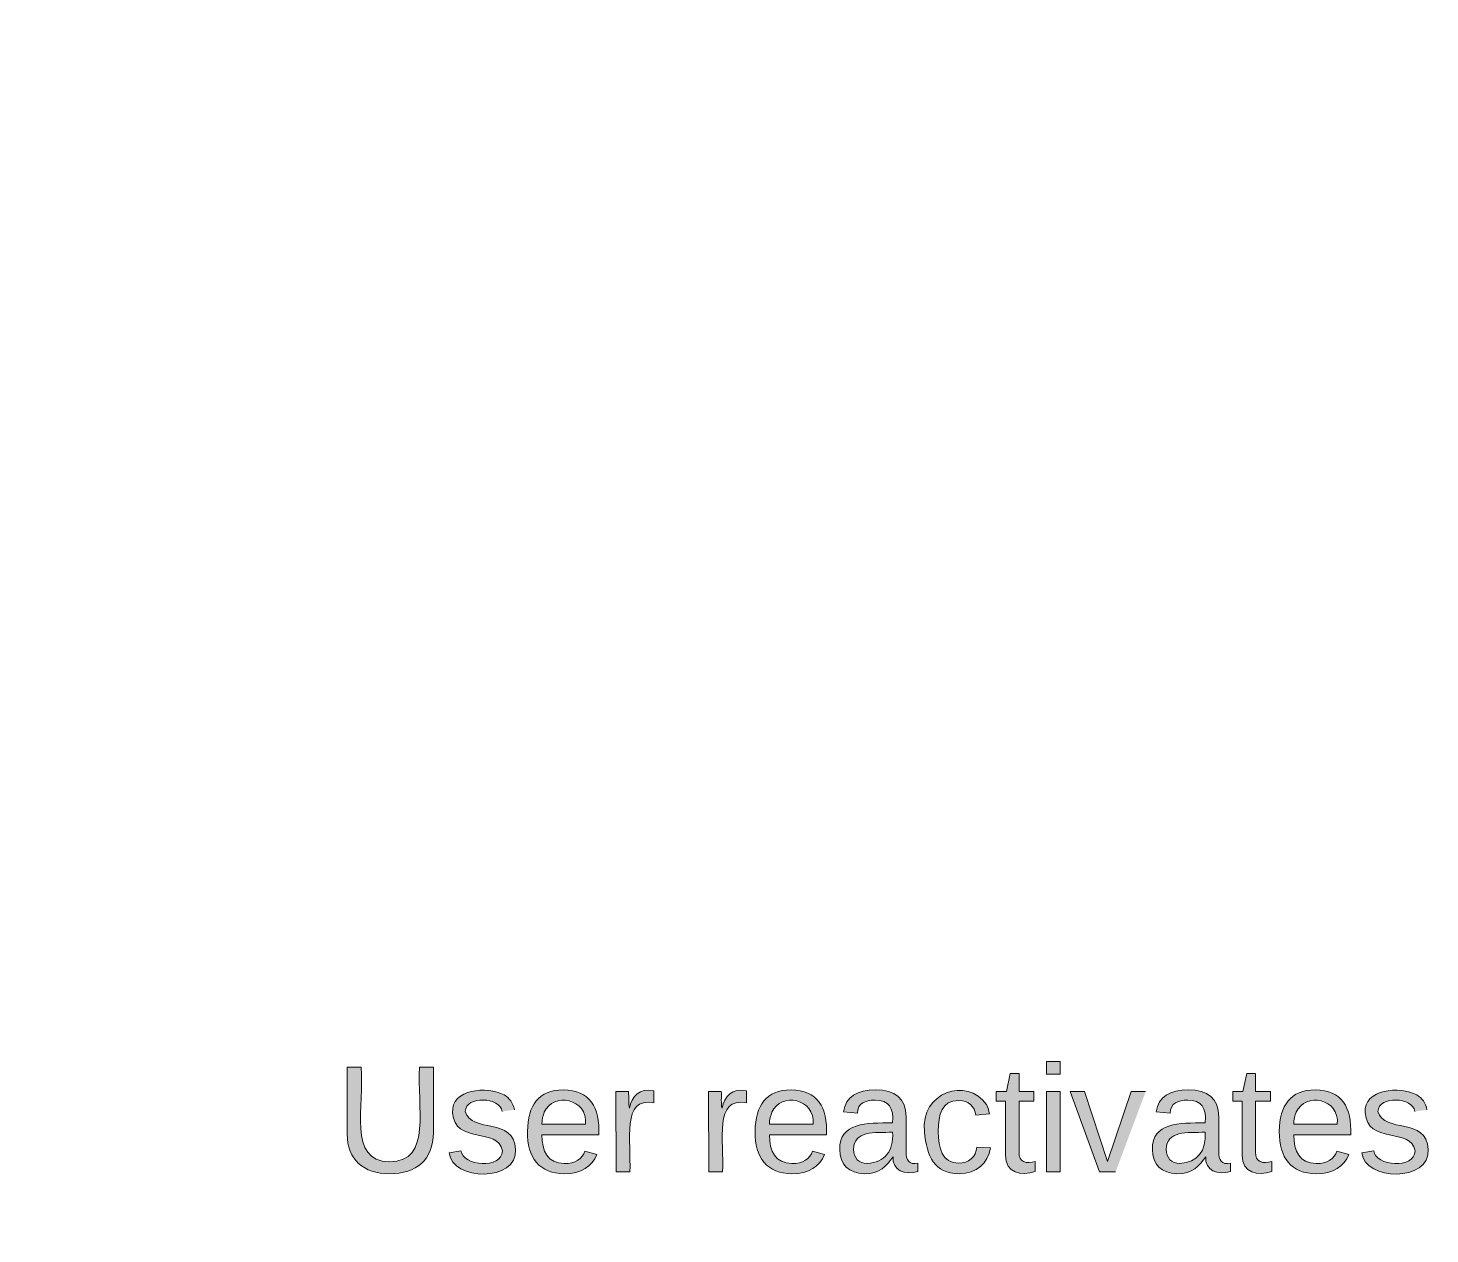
# Model space of a CAD drawing. Extents: x 3 to 1760, y 20 to 1040.
# Drawn here: x 234 to 377.1, y 316 to 439.2 of the extents above; entities that cross this region are included whole.
import ezdxf

# ---------------------------------------------------------------- set-up
doc = ezdxf.new("R2010")
doc.units = 0
doc.header["$MEASUREMENT"] = 0
doc.layers.add('Layer 1', color=7, linetype='Continuous', lineweight=0)

# ---------------------------------------------------------------- blocks, each defined once
blk = doc.blocks.new('Block_128')
at = {"layer": 'Layer 1', "true_color": 0x282c33, "transparency": 33554687}
h = blk.add_hatch(color=250, dxfattribs=at)
h.dxf.hatch_style = 2
edge = h.paths.add_edge_path()
edge.add_spline(control_points=[(275.38, 326.35), (275.34, 323.55), (273.66, 322.16), (270.89, 322.16), (268.25, 322.16), (266.57, 323.55), (266.57, 326.22), (266.57, 326.22), (266.57, 333.05), (266.57, 333.05), (266.57, 333.05), (267.99, 333.05), (267.99, 333.05), (268.34, 329.21), (266.57, 323.37), (270.89, 323.37), (275.3, 323.37), (273.66, 329.12), (273.96, 333.05), (273.96, 333.05), (275.38, 333.05), (275.38, 333.05), (275.38, 333.05), (275.38, 326.35), (275.38, 326.35)], knot_values=[0, 0, 0, 0, 1, 1, 1, 2, 2, 2, 3, 3, 3, 4, 4, 4, 5, 5, 5, 6, 6, 6, 7, 7, 7, 8, 8, 8, 8], degree=3, periodic=0)
edge.add_line((275.38, 326.35), (275.38, 326.35))
h = blk.add_hatch(color=250, dxfattribs=at)
h.dxf.hatch_style = 2
edge = h.paths.add_edge_path()
edge.add_spline(control_points=[(282.38, 328.51), (282.25, 329.98), (278.67, 330.16), (278.62, 328.51), (279.27, 326.22), (283.59, 328), (283.77, 324.63), (283.94, 321.26), (277.28, 321.43), (276.98, 324.28), (276.98, 324.28), (278.19, 324.5), (278.19, 324.5), (278.37, 322.94), (282.38, 322.55), (282.43, 324.5), (281.99, 326.92), (277.54, 325.14), (277.33, 328.38), (277.16, 330.85), (280.87, 331.11), (282.6, 330.2), (283.12, 329.9), (283.51, 329.38), (283.64, 328.69)], knot_values=[0, 0, 0, 0, 1, 1, 1, 2, 2, 2, 3, 3, 3, 4, 4, 4, 5, 5, 5, 6, 6, 6, 7, 7, 7, 8, 8, 8, 8], degree=3, periodic=0)
edge.add_line((283.64, 328.69), (282.38, 328.51))
h = blk.add_hatch(color=250, dxfattribs=at)
h.dxf.hatch_style = 2
edge = h.paths.add_edge_path()
edge.add_spline(control_points=[(288.65, 330.72), (291.37, 330.72), (292.37, 328.9), (292.28, 326.14), (292.28, 326.14), (286.45, 326.14), (286.45, 326.14), (286.45, 324.41), (287.05, 323.24), (288.74, 323.2), (289.86, 323.16), (290.59, 323.72), (290.85, 324.45), (290.85, 324.45), (292.06, 324.11), (292.06, 324.11), (291.59, 322.9), (290.46, 322.16), (288.74, 322.16), (286.23, 322.16), (284.93, 323.76), (284.98, 326.48), (285.02, 329.12), (286.1, 330.72), (288.65, 330.72)], knot_values=[0, 0, 0, 0, 1, 1, 1, 2, 2, 2, 3, 3, 3, 4, 4, 4, 5, 5, 5, 6, 6, 6, 7, 7, 7, 8, 8, 8, 8], degree=3, periodic=0)
edge = h.paths.add_edge_path()
edge.add_spline(control_points=[(290.9, 327.22), (291.16, 329.81), (287.61, 330.55), (286.7, 328.43), (286.58, 328.13), (286.45, 327.69), (286.45, 327.22), (286.45, 327.22), (290.9, 327.22), (290.9, 327.22)], knot_values=[0, 0, 0, 0, 1, 1, 1, 2, 2, 2, 3, 3, 3, 3], degree=3, periodic=0)
edge.add_line((290.9, 327.22), (290.9, 327.22))
h = blk.add_hatch(color=250, dxfattribs=at)
h.dxf.hatch_style = 2
edge = h.paths.add_edge_path()
edge.add_spline(control_points=[(297.9, 329.38), (294.53, 330.07), (295.61, 325.45), (295.43, 322.34), (295.43, 322.34), (294.05, 322.34), (294.05, 322.34), (294.05, 322.34), (294.01, 330.55), (294.01, 330.55), (294.01, 330.55), (295.3, 330.55), (295.3, 330.55), (295.35, 330.03), (295.26, 329.29), (295.39, 328.86), (295.65, 330.03), (296.38, 330.98), (297.9, 330.63), (297.9, 330.63), (297.9, 329.38), (297.9, 329.38)], knot_values=[0, 0, 0, 0, 1, 1, 1, 2, 2, 2, 3, 3, 3, 4, 4, 4, 5, 5, 5, 6, 6, 6, 7, 7, 7, 7], degree=3, periodic=0)
edge.add_line((297.9, 329.38), (297.9, 329.38))
at = {"layer": 'Layer 1'}
for points, knots in [([(275.38, 326.35), (275.34, 323.55), (273.66, 322.16), (270.89, 322.16), (268.25, 322.16), (266.57, 323.55), (266.57, 326.22), (266.57, 326.22), (266.57, 333.05), (266.57, 333.05), (266.57, 333.05), (267.99, 333.05), (267.99, 333.05), (268.34, 329.21), (266.57, 323.37), (270.89, 323.37), (275.3, 323.37), (273.66, 329.12), (273.96, 333.05), (273.96, 333.05), (275.38, 333.05), (275.38, 333.05), (275.38, 333.05), (275.38, 326.35), (275.38, 326.35)], [0, 0, 0, 0, 1, 1, 1, 2, 2, 2, 3, 3, 3, 4, 4, 4, 5, 5, 5, 6, 6, 6, 7, 7, 7, 8, 8, 8, 8]), ([(282.38, 328.51), (282.25, 329.98), (278.67, 330.16), (278.62, 328.51), (279.27, 326.22), (283.59, 328), (283.77, 324.63), (283.94, 321.26), (277.28, 321.43), (276.98, 324.28), (276.98, 324.28), (278.19, 324.5), (278.19, 324.5), (278.37, 322.94), (282.38, 322.55), (282.43, 324.5), (281.99, 326.92), (277.54, 325.14), (277.33, 328.38), (277.16, 330.85), (280.87, 331.11), (282.6, 330.2), (283.12, 329.9), (283.51, 329.38), (283.64, 328.69)], [0, 0, 0, 0, 1, 1, 1, 2, 2, 2, 3, 3, 3, 4, 4, 4, 5, 5, 5, 6, 6, 6, 7, 7, 7, 8, 8, 8, 8]), ([(288.65, 330.72), (291.37, 330.72), (292.37, 328.9), (292.28, 326.14), (292.28, 326.14), (286.45, 326.14), (286.45, 326.14), (286.45, 324.41), (287.05, 323.24), (288.74, 323.2), (289.86, 323.16), (290.59, 323.72), (290.85, 324.45), (290.85, 324.45), (292.06, 324.11), (292.06, 324.11), (291.59, 322.9), (290.46, 322.16), (288.74, 322.16), (286.23, 322.16), (284.93, 323.76), (284.98, 326.48), (285.02, 329.12), (286.1, 330.72), (288.65, 330.72)], [0, 0, 0, 0, 1, 1, 1, 2, 2, 2, 3, 3, 3, 4, 4, 4, 5, 5, 5, 6, 6, 6, 7, 7, 7, 8, 8, 8, 8]), ([(297.9, 329.38), (294.53, 330.07), (295.61, 325.45), (295.43, 322.34), (295.43, 322.34), (294.05, 322.34), (294.05, 322.34), (294.05, 322.34), (294.01, 330.55), (294.01, 330.55), (294.01, 330.55), (295.3, 330.55), (295.3, 330.55), (295.35, 330.03), (295.26, 329.29), (295.39, 328.86), (295.65, 330.03), (296.38, 330.98), (297.9, 330.63), (297.9, 330.63), (297.9, 329.38), (297.9, 329.38)], [0, 0, 0, 0, 1, 1, 1, 2, 2, 2, 3, 3, 3, 4, 4, 4, 5, 5, 5, 6, 6, 6, 7, 7, 7, 7]), ([(290.9, 327.22), (291.16, 329.81), (287.61, 330.55), (286.7, 328.43), (286.58, 328.13), (286.45, 327.69), (286.45, 327.22), (286.45, 327.22), (290.9, 327.22), (290.9, 327.22)], [0, 0, 0, 0, 1, 1, 1, 2, 2, 2, 3, 3, 3, 3])]:
    blk.add_open_spline(points, degree=3, knots=knots, dxfattribs=at)
blk = doc.blocks.new('Block_127')
at = {"layer": 'Layer 1'}
blk.add_blockref('Block_128', (0, 0), dxfattribs=at)
blk = doc.blocks.new('Block_130')
at = {"layer": 'Layer 1', "true_color": 0x282c33, "transparency": 33554687}
h = blk.add_hatch(color=250, dxfattribs=at)
h.dxf.hatch_style = 2
edge = h.paths.add_edge_path()
edge.add_spline(control_points=[(337.99, 332.32), (337.99, 332.32), (337.99, 333.61), (337.99, 333.61), (337.99, 333.61), (339.38, 333.61), (339.38, 333.61), (339.38, 333.61), (339.38, 332.32), (339.38, 332.32), (339.38, 332.32), (337.99, 332.32), (337.99, 332.32)], knot_values=[0, 0, 0, 0, 1, 1, 1, 2, 2, 2, 3, 3, 3, 4, 4, 4, 4], degree=3, periodic=0)
edge = h.paths.add_edge_path()
edge.add_spline(control_points=[(337.99, 322.34), (337.99, 322.34), (337.99, 330.55), (337.99, 330.55), (337.99, 330.55), (339.38, 330.55), (339.38, 330.55), (339.38, 330.55), (339.38, 322.34), (339.38, 322.34), (339.38, 322.34), (337.99, 322.34), (337.99, 322.34)], knot_values=[0, 0, 0, 0, 1, 1, 1, 2, 2, 2, 3, 3, 3, 4, 4, 4, 4], degree=3, periodic=0)
edge.add_line((337.99, 322.34), (337.99, 322.34))
h = blk.add_hatch(color=250, dxfattribs=at)
h.dxf.hatch_style = 2
edge = h.paths.add_edge_path()
edge.add_spline(control_points=[(335.19, 324.37), (335.1, 323.33), (335.96, 323.11), (336.83, 323.42), (336.83, 323.42), (336.83, 322.38), (336.83, 322.38), (335.4, 321.95), (333.8, 322.16), (333.8, 324.06), (333.8, 324.06), (333.8, 329.55), (333.8, 329.55), (333.8, 329.55), (332.85, 329.55), (332.85, 329.55), (332.85, 329.55), (332.85, 330.55), (332.85, 330.55), (332.85, 330.55), (333.89, 330.55), (333.89, 330.55), (333.89, 330.55), (334.28, 332.4), (334.28, 332.4), (334.28, 332.4), (335.19, 332.4), (335.19, 332.4), (335.19, 332.4), (335.19, 330.55), (335.19, 330.55), (335.19, 330.55), (336.7, 330.55), (336.7, 330.55), (336.7, 330.55), (336.7, 329.55), (336.7, 329.55), (336.7, 329.55), (335.19, 329.55), (335.19, 329.55), (335.19, 329.55), (335.19, 324.37), (335.19, 324.37)], knot_values=[0, 0, 0, 0, 1, 1, 1, 2, 2, 2, 3, 3, 3, 4, 4, 4, 5, 5, 5, 6, 6, 6, 7, 7, 7, 8, 8, 8, 9, 9, 9, 10, 10, 10, 11, 11, 11, 12, 12, 12, 13, 13, 13, 14, 14, 14, 14], degree=3, periodic=0)
edge.add_line((335.19, 324.37), (335.19, 324.37))
h = blk.add_hatch(color=250, dxfattribs=at)
h.dxf.hatch_style = 2
edge = h.paths.add_edge_path()
edge.add_spline(control_points=[(359.34, 324.37), (359.25, 323.33), (360.12, 323.11), (360.98, 323.42), (360.98, 323.42), (360.98, 322.38), (360.98, 322.38), (359.56, 321.95), (357.96, 322.16), (357.96, 324.06), (357.96, 324.06), (357.96, 329.55), (357.96, 329.55), (357.96, 329.55), (357.01, 329.55), (357.01, 329.55), (357.01, 329.55), (357.01, 330.55), (357.01, 330.55), (357.01, 330.55), (358.04, 330.55), (358.04, 330.55), (358.04, 330.55), (358.43, 332.4), (358.43, 332.4), (358.43, 332.4), (359.34, 332.4), (359.34, 332.4), (359.34, 332.4), (359.34, 330.55), (359.34, 330.55), (359.34, 330.55), (360.85, 330.55), (360.85, 330.55), (360.85, 330.55), (360.85, 329.55), (360.85, 329.55), (360.85, 329.55), (359.34, 329.55), (359.34, 329.55), (359.34, 329.55), (359.34, 324.37), (359.34, 324.37)], knot_values=[0, 0, 0, 0, 1, 1, 1, 2, 2, 2, 3, 3, 3, 4, 4, 4, 5, 5, 5, 6, 6, 6, 7, 7, 7, 8, 8, 8, 9, 9, 9, 10, 10, 10, 11, 11, 11, 12, 12, 12, 13, 13, 13, 14, 14, 14, 14], degree=3, periodic=0)
edge.add_line((359.34, 324.37), (359.34, 324.37))
h = blk.add_hatch(color=250, dxfattribs=at)
h.dxf.hatch_style = 2
edge = h.paths.add_edge_path()
edge.add_spline(control_points=[(307.36, 329.38), (303.99, 330.07), (305.07, 325.45), (304.9, 322.34), (304.9, 322.34), (303.51, 322.34), (303.51, 322.34), (303.51, 322.34), (303.47, 330.55), (303.47, 330.55), (303.47, 330.55), (304.77, 330.55), (304.77, 330.55), (304.81, 330.03), (304.72, 329.29), (304.85, 328.86), (305.11, 330.03), (305.85, 330.98), (307.36, 330.63), (307.36, 330.63), (307.36, 329.38), (307.36, 329.38)], knot_values=[0, 0, 0, 0, 1, 1, 1, 2, 2, 2, 3, 3, 3, 4, 4, 4, 5, 5, 5, 6, 6, 6, 7, 7, 7, 7], degree=3, periodic=0)
edge.add_line((307.36, 329.38), (307.36, 329.38))
h = blk.add_hatch(color=250, dxfattribs=at)
h.dxf.hatch_style = 2
edge = h.paths.add_edge_path()
edge.add_spline(control_points=[(311.9, 330.72), (314.62, 330.72), (315.61, 328.9), (315.53, 326.14), (315.53, 326.14), (309.69, 326.14), (309.69, 326.14), (309.69, 324.41), (310.3, 323.24), (311.98, 323.2), (313.11, 323.16), (313.84, 323.72), (314.1, 324.45), (314.1, 324.45), (315.31, 324.11), (315.31, 324.11), (314.83, 322.9), (313.71, 322.16), (311.98, 322.16), (309.48, 322.16), (308.18, 323.76), (308.22, 326.48), (308.27, 329.12), (309.35, 330.72), (311.9, 330.72)], knot_values=[0, 0, 0, 0, 1, 1, 1, 2, 2, 2, 3, 3, 3, 4, 4, 4, 5, 5, 5, 6, 6, 6, 7, 7, 7, 8, 8, 8, 8], degree=3, periodic=0)
edge = h.paths.add_edge_path()
edge.add_spline(control_points=[(314.14, 327.22), (314.4, 329.81), (310.86, 330.55), (309.95, 328.43), (309.82, 328.13), (309.69, 327.69), (309.69, 327.22), (309.69, 327.22), (314.14, 327.22), (314.14, 327.22)], knot_values=[0, 0, 0, 0, 1, 1, 1, 2, 2, 2, 3, 3, 3, 3], degree=3, periodic=0)
edge.add_line((314.14, 327.22), (314.14, 327.22))
h = blk.add_hatch(color=250, dxfattribs=at)
h.dxf.hatch_style = 2
edge = h.paths.add_edge_path()
edge.add_spline(control_points=[(322.31, 323.89), (321.66, 322.98), (320.97, 322.12), (319.37, 322.16), (317.82, 322.21), (316.87, 323.07), (316.87, 324.63), (316.82, 327.39), (319.59, 327.35), (322.27, 327.35), (322.4, 328.86), (321.88, 329.68), (320.49, 329.68), (319.46, 329.64), (318.72, 329.38), (318.68, 328.34), (318.68, 328.34), (317.25, 328.47), (317.25, 328.47), (317.47, 330.07), (318.68, 330.72), (320.54, 330.72), (322.48, 330.72), (323.65, 329.85), (323.65, 327.95), (323.65, 327.95), (323.65, 324.41), (323.65, 324.41), (323.61, 323.55), (323.95, 323.03), (324.86, 323.24), (324.86, 323.24), (324.86, 322.38), (324.86, 322.38), (323.52, 321.99), (322.22, 322.46), (322.31, 323.89)], knot_values=[0, 0, 0, 0, 1, 1, 1, 2, 2, 2, 3, 3, 3, 4, 4, 4, 5, 5, 5, 6, 6, 6, 7, 7, 7, 8, 8, 8, 9, 9, 9, 10, 10, 10, 11, 11, 11, 12, 12, 12, 12], degree=3, periodic=0)
edge = h.paths.add_edge_path()
edge.add_spline(control_points=[(318.29, 324.63), (318.29, 323.76), (318.81, 323.2), (319.67, 323.2), (321.45, 323.33), (322.4, 324.45), (322.27, 326.4), (320.41, 326.31), (318.29, 326.61), (318.29, 324.63)], knot_values=[0, 0, 0, 0, 1, 1, 1, 2, 2, 2, 3, 3, 3, 3], degree=3, periodic=0)
edge.add_line((318.29, 324.63), (318.29, 324.63))
h = blk.add_hatch(color=250, dxfattribs=at)
h.dxf.hatch_style = 2
edge = h.paths.add_edge_path()
edge.add_spline(control_points=[(329.01, 329.64), (327.28, 329.64), (326.93, 328.21), (326.93, 326.48), (326.93, 324.76), (327.32, 323.24), (329.01, 323.24), (330.04, 323.24), (330.78, 323.85), (330.87, 324.88), (330.87, 324.88), (332.25, 324.8), (332.25, 324.8), (331.99, 323.2), (330.91, 322.16), (329.05, 322.16), (326.5, 322.16), (325.77, 323.93), (325.51, 326.44), (325.08, 330.46), (329.87, 332.1), (331.86, 329.21), (332.03, 328.9), (332.08, 328.6), (332.16, 328.26), (332.16, 328.26), (330.78, 328.13), (330.78, 328.13), (330.61, 329.03), (330.09, 329.64), (329.01, 329.64)], knot_values=[0, 0, 0, 0, 1, 1, 1, 2, 2, 2, 3, 3, 3, 4, 4, 4, 5, 5, 5, 6, 6, 6, 7, 7, 7, 8, 8, 8, 9, 9, 9, 10, 10, 10, 10], degree=3, periodic=0)
edge.add_line((329.01, 329.64), (329.01, 329.64))
h = blk.add_hatch(color=250, dxfattribs=at)
h.dxf.hatch_style = 2
edge = h.paths.add_edge_path()
edge.add_spline(control_points=[(354.24, 323.89), (353.59, 322.98), (352.9, 322.12), (351.3, 322.16), (349.75, 322.21), (348.8, 323.07), (348.8, 324.63), (348.75, 327.39), (351.52, 327.35), (354.2, 327.35), (354.33, 328.86), (353.81, 329.68), (352.43, 329.68), (351.39, 329.64), (350.66, 329.38), (350.61, 328.34), (350.61, 328.34), (349.19, 328.47), (349.19, 328.47), (349.4, 330.07), (350.61, 330.72), (352.47, 330.72), (354.41, 330.72), (355.58, 329.85), (355.58, 327.95), (355.58, 327.95), (355.58, 324.41), (355.58, 324.41), (355.54, 323.55), (355.88, 323.03), (356.79, 323.24), (356.79, 323.24), (356.79, 322.38), (356.79, 322.38), (355.45, 321.99), (354.16, 322.46), (354.24, 323.89)], knot_values=[0, 0, 0, 0, 1, 1, 1, 2, 2, 2, 3, 3, 3, 4, 4, 4, 5, 5, 5, 6, 6, 6, 7, 7, 7, 8, 8, 8, 9, 9, 9, 10, 10, 10, 11, 11, 11, 12, 12, 12, 12], degree=3, periodic=0)
edge = h.paths.add_edge_path()
edge.add_spline(control_points=[(350.22, 324.63), (350.22, 323.76), (350.74, 323.2), (351.61, 323.2), (353.38, 323.33), (354.33, 324.45), (354.2, 326.4), (352.34, 326.31), (350.22, 326.61), (350.22, 324.63)], knot_values=[0, 0, 0, 0, 1, 1, 1, 2, 2, 2, 3, 3, 3, 3], degree=3, periodic=0)
edge.add_line((350.22, 324.63), (350.22, 324.63))
h = blk.add_hatch(color=250, dxfattribs=at)
h.dxf.hatch_style = 2
edge = h.paths.add_edge_path()
edge.add_spline(control_points=[(365.43, 330.72), (368.16, 330.72), (369.15, 328.9), (369.06, 326.14), (369.06, 326.14), (363.23, 326.14), (363.23, 326.14), (363.23, 324.41), (363.83, 323.24), (365.52, 323.2), (366.64, 323.16), (367.38, 323.72), (367.64, 324.45), (367.64, 324.45), (368.85, 324.11), (368.85, 324.11), (368.37, 322.9), (367.25, 322.16), (365.52, 322.16), (363.01, 322.16), (361.72, 323.76), (361.76, 326.48), (361.8, 329.12), (362.88, 330.72), (365.43, 330.72)], knot_values=[0, 0, 0, 0, 1, 1, 1, 2, 2, 2, 3, 3, 3, 4, 4, 4, 5, 5, 5, 6, 6, 6, 7, 7, 7, 8, 8, 8, 8], degree=3, periodic=0)
edge = h.paths.add_edge_path()
edge.add_spline(control_points=[(367.68, 327.22), (367.94, 329.81), (364.4, 330.55), (363.49, 328.43), (363.36, 328.13), (363.23, 327.69), (363.23, 327.22), (363.23, 327.22), (367.68, 327.22), (367.68, 327.22)], knot_values=[0, 0, 0, 0, 1, 1, 1, 2, 2, 2, 3, 3, 3, 3], degree=3, periodic=0)
edge.add_line((367.68, 327.22), (367.68, 327.22))
h = blk.add_hatch(color=250, dxfattribs=at)
h.dxf.hatch_style = 2
edge = h.paths.add_edge_path()
edge.add_spline(control_points=[(375.59, 328.51), (375.46, 329.98), (371.87, 330.16), (371.83, 328.51), (372.48, 326.22), (376.8, 328), (376.97, 324.63), (377.14, 321.26), (370.49, 321.43), (370.19, 324.28), (370.19, 324.28), (371.4, 324.5), (371.4, 324.5), (371.57, 322.94), (375.59, 322.55), (375.63, 324.5), (375.2, 326.92), (370.75, 325.14), (370.53, 328.38), (370.36, 330.85), (374.08, 331.11), (375.8, 330.2), (376.32, 329.9), (376.71, 329.38), (376.84, 328.69)], knot_values=[0, 0, 0, 0, 1, 1, 1, 2, 2, 2, 3, 3, 3, 4, 4, 4, 5, 5, 5, 6, 6, 6, 7, 7, 7, 8, 8, 8, 8], degree=3, periodic=0)
edge.add_line((376.84, 328.69), (375.59, 328.51))
h = blk.add_hatch(color=250, dxfattribs=at)
h.dxf.hatch_style = 2
edge = h.paths.add_edge_path()
edge.add_spline(control_points=[(345.04, 322.34), (345.04, 322.34), (343.4, 322.34), (343.4, 322.34), (343.4, 322.34), (340.41, 330.55), (340.41, 330.55), (340.41, 330.55), (341.88, 330.55), (341.88, 330.55), (341.88, 330.55), (344.22, 323.42), (344.22, 323.42), (344.22, 323.42), (346.64, 330.55), (346.64, 330.55), (346.64, 330.55), (348.11, 330.55), (348.11, 330.55)], knot_values=[0, 0, 0, 0, 1, 1, 1, 2, 2, 2, 3, 3, 3, 4, 4, 4, 5, 5, 5, 6, 6, 6, 6], degree=3, periodic=0)
edge.add_line((348.11, 330.55), (345.04, 322.34))
at = {"layer": 'Layer 1'}
for points, knots in [([(337.99, 332.32), (337.99, 332.32), (337.99, 333.61), (337.99, 333.61), (337.99, 333.61), (339.38, 333.61), (339.38, 333.61), (339.38, 333.61), (339.38, 332.32), (339.38, 332.32), (339.38, 332.32), (337.99, 332.32), (337.99, 332.32)], [0, 0, 0, 0, 1, 1, 1, 2, 2, 2, 3, 3, 3, 4, 4, 4, 4]), ([(335.19, 324.37), (335.1, 323.33), (335.96, 323.11), (336.83, 323.42), (336.83, 323.42), (336.83, 322.38), (336.83, 322.38), (335.4, 321.95), (333.8, 322.16), (333.8, 324.06), (333.8, 324.06), (333.8, 329.55), (333.8, 329.55), (333.8, 329.55), (332.85, 329.55), (332.85, 329.55), (332.85, 329.55), (332.85, 330.55), (332.85, 330.55), (332.85, 330.55), (333.89, 330.55), (333.89, 330.55), (333.89, 330.55), (334.28, 332.4), (334.28, 332.4), (334.28, 332.4), (335.19, 332.4), (335.19, 332.4), (335.19, 332.4), (335.19, 330.55), (335.19, 330.55), (335.19, 330.55), (336.7, 330.55), (336.7, 330.55), (336.7, 330.55), (336.7, 329.55), (336.7, 329.55), (336.7, 329.55), (335.19, 329.55), (335.19, 329.55), (335.19, 329.55), (335.19, 324.37), (335.19, 324.37)], [0, 0, 0, 0, 1, 1, 1, 2, 2, 2, 3, 3, 3, 4, 4, 4, 5, 5, 5, 6, 6, 6, 7, 7, 7, 8, 8, 8, 9, 9, 9, 10, 10, 10, 11, 11, 11, 12, 12, 12, 13, 13, 13, 14, 14, 14, 14]), ([(359.34, 324.37), (359.25, 323.33), (360.12, 323.11), (360.98, 323.42), (360.98, 323.42), (360.98, 322.38), (360.98, 322.38), (359.56, 321.95), (357.96, 322.16), (357.96, 324.06), (357.96, 324.06), (357.96, 329.55), (357.96, 329.55), (357.96, 329.55), (357.01, 329.55), (357.01, 329.55), (357.01, 329.55), (357.01, 330.55), (357.01, 330.55), (357.01, 330.55), (358.04, 330.55), (358.04, 330.55), (358.04, 330.55), (358.43, 332.4), (358.43, 332.4), (358.43, 332.4), (359.34, 332.4), (359.34, 332.4), (359.34, 332.4), (359.34, 330.55), (359.34, 330.55), (359.34, 330.55), (360.85, 330.55), (360.85, 330.55), (360.85, 330.55), (360.85, 329.55), (360.85, 329.55), (360.85, 329.55), (359.34, 329.55), (359.34, 329.55), (359.34, 329.55), (359.34, 324.37), (359.34, 324.37)], [0, 0, 0, 0, 1, 1, 1, 2, 2, 2, 3, 3, 3, 4, 4, 4, 5, 5, 5, 6, 6, 6, 7, 7, 7, 8, 8, 8, 9, 9, 9, 10, 10, 10, 11, 11, 11, 12, 12, 12, 13, 13, 13, 14, 14, 14, 14]), ([(307.36, 329.38), (303.99, 330.07), (305.07, 325.45), (304.9, 322.34), (304.9, 322.34), (303.51, 322.34), (303.51, 322.34), (303.51, 322.34), (303.47, 330.55), (303.47, 330.55), (303.47, 330.55), (304.77, 330.55), (304.77, 330.55), (304.81, 330.03), (304.72, 329.29), (304.85, 328.86), (305.11, 330.03), (305.85, 330.98), (307.36, 330.63), (307.36, 330.63), (307.36, 329.38), (307.36, 329.38)], [0, 0, 0, 0, 1, 1, 1, 2, 2, 2, 3, 3, 3, 4, 4, 4, 5, 5, 5, 6, 6, 6, 7, 7, 7, 7]), ([(311.9, 330.72), (314.62, 330.72), (315.61, 328.9), (315.53, 326.14), (315.53, 326.14), (309.69, 326.14), (309.69, 326.14), (309.69, 324.41), (310.3, 323.24), (311.98, 323.2), (313.11, 323.16), (313.84, 323.72), (314.1, 324.45), (314.1, 324.45), (315.31, 324.11), (315.31, 324.11), (314.83, 322.9), (313.71, 322.16), (311.98, 322.16), (309.48, 322.16), (308.18, 323.76), (308.22, 326.48), (308.27, 329.12), (309.35, 330.72), (311.9, 330.72)], [0, 0, 0, 0, 1, 1, 1, 2, 2, 2, 3, 3, 3, 4, 4, 4, 5, 5, 5, 6, 6, 6, 7, 7, 7, 8, 8, 8, 8]), ([(322.31, 323.89), (321.66, 322.98), (320.97, 322.12), (319.37, 322.16), (317.82, 322.21), (316.87, 323.07), (316.87, 324.63), (316.82, 327.39), (319.59, 327.35), (322.27, 327.35), (322.4, 328.86), (321.88, 329.68), (320.49, 329.68), (319.46, 329.64), (318.72, 329.38), (318.68, 328.34), (318.68, 328.34), (317.25, 328.47), (317.25, 328.47), (317.47, 330.07), (318.68, 330.72), (320.54, 330.72), (322.48, 330.72), (323.65, 329.85), (323.65, 327.95), (323.65, 327.95), (323.65, 324.41), (323.65, 324.41), (323.61, 323.55), (323.95, 323.03), (324.86, 323.24), (324.86, 323.24), (324.86, 322.38), (324.86, 322.38), (323.52, 321.99), (322.22, 322.46), (322.31, 323.89)], [0, 0, 0, 0, 1, 1, 1, 2, 2, 2, 3, 3, 3, 4, 4, 4, 5, 5, 5, 6, 6, 6, 7, 7, 7, 8, 8, 8, 9, 9, 9, 10, 10, 10, 11, 11, 11, 12, 12, 12, 12]), ([(329.01, 329.64), (327.28, 329.64), (326.93, 328.21), (326.93, 326.48), (326.93, 324.76), (327.32, 323.24), (329.01, 323.24), (330.04, 323.24), (330.78, 323.85), (330.87, 324.88), (330.87, 324.88), (332.25, 324.8), (332.25, 324.8), (331.99, 323.2), (330.91, 322.16), (329.05, 322.16), (326.5, 322.16), (325.77, 323.93), (325.51, 326.44), (325.08, 330.46), (329.87, 332.1), (331.86, 329.21), (332.03, 328.9), (332.08, 328.6), (332.16, 328.26), (332.16, 328.26), (330.78, 328.13), (330.78, 328.13), (330.61, 329.03), (330.09, 329.64), (329.01, 329.64)], [0, 0, 0, 0, 1, 1, 1, 2, 2, 2, 3, 3, 3, 4, 4, 4, 5, 5, 5, 6, 6, 6, 7, 7, 7, 8, 8, 8, 9, 9, 9, 10, 10, 10, 10]), ([(354.24, 323.89), (353.59, 322.98), (352.9, 322.12), (351.3, 322.16), (349.75, 322.21), (348.8, 323.07), (348.8, 324.63), (348.75, 327.39), (351.52, 327.35), (354.2, 327.35), (354.33, 328.86), (353.81, 329.68), (352.43, 329.68), (351.39, 329.64), (350.66, 329.38), (350.61, 328.34), (350.61, 328.34), (349.19, 328.47), (349.19, 328.47), (349.4, 330.07), (350.61, 330.72), (352.47, 330.72), (354.41, 330.72), (355.58, 329.85), (355.58, 327.95), (355.58, 327.95), (355.58, 324.41), (355.58, 324.41), (355.54, 323.55), (355.88, 323.03), (356.79, 323.24), (356.79, 323.24), (356.79, 322.38), (356.79, 322.38), (355.45, 321.99), (354.16, 322.46), (354.24, 323.89)], [0, 0, 0, 0, 1, 1, 1, 2, 2, 2, 3, 3, 3, 4, 4, 4, 5, 5, 5, 6, 6, 6, 7, 7, 7, 8, 8, 8, 9, 9, 9, 10, 10, 10, 11, 11, 11, 12, 12, 12, 12]), ([(365.43, 330.72), (368.16, 330.72), (369.15, 328.9), (369.06, 326.14), (369.06, 326.14), (363.23, 326.14), (363.23, 326.14), (363.23, 324.41), (363.83, 323.24), (365.52, 323.2), (366.64, 323.16), (367.38, 323.72), (367.64, 324.45), (367.64, 324.45), (368.85, 324.11), (368.85, 324.11), (368.37, 322.9), (367.25, 322.16), (365.52, 322.16), (363.01, 322.16), (361.72, 323.76), (361.76, 326.48), (361.8, 329.12), (362.88, 330.72), (365.43, 330.72)], [0, 0, 0, 0, 1, 1, 1, 2, 2, 2, 3, 3, 3, 4, 4, 4, 5, 5, 5, 6, 6, 6, 7, 7, 7, 8, 8, 8, 8]), ([(375.59, 328.51), (375.46, 329.98), (371.87, 330.16), (371.83, 328.51), (372.48, 326.22), (376.8, 328), (376.97, 324.63), (377.14, 321.26), (370.49, 321.43), (370.19, 324.28), (370.19, 324.28), (371.4, 324.5), (371.4, 324.5), (371.57, 322.94), (375.59, 322.55), (375.63, 324.5), (375.2, 326.92), (370.75, 325.14), (370.53, 328.38), (370.36, 330.85), (374.08, 331.11), (375.8, 330.2), (376.32, 329.9), (376.71, 329.38), (376.84, 328.69)], [0, 0, 0, 0, 1, 1, 1, 2, 2, 2, 3, 3, 3, 4, 4, 4, 5, 5, 5, 6, 6, 6, 7, 7, 7, 8, 8, 8, 8]), ([(314.14, 327.22), (314.4, 329.81), (310.86, 330.55), (309.95, 328.43), (309.82, 328.13), (309.69, 327.69), (309.69, 327.22), (309.69, 327.22), (314.14, 327.22), (314.14, 327.22)], [0, 0, 0, 0, 1, 1, 1, 2, 2, 2, 3, 3, 3, 3]), ([(337.99, 322.34), (337.99, 322.34), (337.99, 330.55), (337.99, 330.55), (337.99, 330.55), (339.38, 330.55), (339.38, 330.55), (339.38, 330.55), (339.38, 322.34), (339.38, 322.34), (339.38, 322.34), (337.99, 322.34), (337.99, 322.34)], [0, 0, 0, 0, 1, 1, 1, 2, 2, 2, 3, 3, 3, 4, 4, 4, 4]), ([(345.04, 322.34), (345.04, 322.34), (343.4, 322.34), (343.4, 322.34), (343.4, 322.34), (340.41, 330.55), (340.41, 330.55), (340.41, 330.55), (341.88, 330.55), (341.88, 330.55), (341.88, 330.55), (344.22, 323.42), (344.22, 323.42), (344.22, 323.42), (346.64, 330.55), (346.64, 330.55), (346.64, 330.55), (348.11, 330.55), (348.11, 330.55)], [0, 0, 0, 0, 1, 1, 1, 2, 2, 2, 3, 3, 3, 4, 4, 4, 5, 5, 5, 6, 6, 6, 6]), ([(367.68, 327.22), (367.94, 329.81), (364.4, 330.55), (363.49, 328.43), (363.36, 328.13), (363.23, 327.69), (363.23, 327.22), (363.23, 327.22), (367.68, 327.22), (367.68, 327.22)], [0, 0, 0, 0, 1, 1, 1, 2, 2, 2, 3, 3, 3, 3]), ([(318.29, 324.63), (318.29, 323.76), (318.81, 323.2), (319.67, 323.2), (321.45, 323.33), (322.4, 324.45), (322.27, 326.4), (320.41, 326.31), (318.29, 326.61), (318.29, 324.63)], [0, 0, 0, 0, 1, 1, 1, 2, 2, 2, 3, 3, 3, 3]), ([(350.22, 324.63), (350.22, 323.76), (350.74, 323.2), (351.61, 323.2), (353.38, 323.33), (354.33, 324.45), (354.2, 326.4), (352.34, 326.31), (350.22, 326.61), (350.22, 324.63)], [0, 0, 0, 0, 1, 1, 1, 2, 2, 2, 3, 3, 3, 3])]:
    blk.add_open_spline(points, degree=3, knots=knots, dxfattribs=at)
blk = doc.blocks.new('Block_129')
at = {"layer": 'Layer 1'}
blk.add_blockref('Block_130', (0, 0), dxfattribs=at)
blk = doc.blocks.new('Block_0')
at = {"layer": 'Layer 1', "true_color": 0x333333, "transparency": 33554687}
h = blk.add_hatch(color=250, dxfattribs=at)
h.dxf.hatch_style = 2
edge = h.paths.add_edge_path()
edge.add_spline(control_points=[(277.51, 808.42), (277.51, 808.42), (110.03, 808.42), (110.03, 808.42), (110.03, 808.42), (108.21, 808.27), (108.21, 808.27), (108.21, 808.27), (106.46, 807.84), (106.46, 807.84), (106.46, 807.84), (104.79, 807.14), (104.79, 807.14), (104.79, 807.14), (103.25, 806.21), (103.25, 806.21), (103.25, 806.21), (101.88, 805.05), (101.88, 805.05), (101.88, 805.05), (100.71, 803.68), (100.71, 803.68), (100.71, 803.68), (99.77, 802.14), (99.77, 802.14), (99.77, 802.14), (99.07, 800.47), (99.07, 800.47), (99.07, 800.47), (98.65, 798.72), (98.65, 798.72), (98.65, 798.72), (98.51, 796.92), (98.51, 796.92), (98.51, 796.92), (98.51, 319.88), (98.51, 319.88), (98.51, 319.88), (97.51, 319.88), (97.51, 319.88), (97.51, 319.88), (97.51, 796.93), (97.51, 796.93), (97.51, 796.93), (97.66, 798.86), (97.66, 798.86), (97.66, 798.86), (98.12, 800.76), (98.12, 800.76), (98.12, 800.76), (98.88, 802.58), (98.88, 802.58), (98.88, 802.58), (99.91, 804.26), (99.91, 804.26), (99.91, 804.26), (101.17, 805.76), (101.17, 805.76), (101.17, 805.76), (102.67, 807.02), (102.67, 807.02), (102.67, 807.02), (104.33, 808.05), (104.33, 808.05), (104.33, 808.05), (106.15, 808.8), (106.15, 808.8), (106.15, 808.8), (108.05, 809.26), (108.05, 809.26), (108.05, 809.26), (109.99, 809.41), (109.99, 809.41), (109.99, 809.41), (277.51, 809.41), (277.51, 809.41), (277.51, 809.41), (277.51, 808.42), (277.51, 808.42)], knot_values=[0, 0, 0, 0, 1, 1, 1, 2, 2, 2, 3, 3, 3, 4, 4, 4, 5, 5, 5, 6, 6, 6, 7, 7, 7, 8, 8, 8, 9, 9, 9, 10, 10, 10, 11, 11, 11, 12, 12, 12, 13, 13, 13, 14, 14, 14, 15, 15, 15, 16, 16, 16, 17, 17, 17, 18, 18, 18, 19, 19, 19, 20, 20, 20, 21, 21, 21, 22, 22, 22, 23, 23, 23, 24, 24, 24, 25, 25, 25, 26, 26, 26, 26], degree=3, periodic=0)
edge = h.paths.add_edge_path()
edge.add_spline(control_points=[(98.51, 152.02), (98.51, 152.02), (98.65, 150.2), (98.65, 150.2), (98.65, 150.2), (99.07, 148.45), (99.07, 148.45), (99.07, 148.45), (99.77, 146.78), (99.77, 146.78), (99.77, 146.78), (100.71, 145.24), (100.71, 145.24), (100.71, 145.24), (101.88, 143.87), (101.88, 143.87), (101.88, 143.87), (103.25, 142.7), (103.25, 142.7), (103.25, 142.7), (104.79, 141.76), (104.79, 141.76), (104.79, 141.76), (106.46, 141.06), (106.46, 141.06), (106.46, 141.06), (108.21, 140.64), (108.21, 140.64), (108.21, 140.64), (110.03, 140.5), (110.03, 140.5), (110.03, 140.5), (341.63, 140.5), (341.63, 140.5), (341.63, 140.5), (341.63, 139.5), (341.63, 139.5), (341.63, 139.5), (109.99, 139.5), (109.99, 139.5), (109.99, 139.5), (108.05, 139.65), (108.05, 139.65), (108.05, 139.65), (106.15, 140.11), (106.15, 140.11), (106.15, 140.11), (104.33, 140.87), (104.33, 140.87), (104.33, 140.87), (102.66, 141.9), (102.66, 141.9), (102.66, 141.9), (101.16, 143.16), (101.16, 143.16), (101.16, 143.16), (99.9, 144.66), (99.9, 144.66), (99.9, 144.66), (98.86, 146.32), (98.86, 146.32), (98.86, 146.32), (98.11, 148.14), (98.11, 148.14), (98.11, 148.14), (97.66, 150.04), (97.66, 150.04), (97.66, 150.04), (97.51, 151.98), (97.51, 151.98), (97.51, 151.98), (97.51, 285.63), (97.51, 285.63), (97.51, 285.63), (98.51, 285.63), (98.51, 285.63), (98.51, 285.63), (98.51, 152.02), (98.51, 152.02)], knot_values=[0, 0, 0, 0, 1, 1, 1, 2, 2, 2, 3, 3, 3, 4, 4, 4, 5, 5, 5, 6, 6, 6, 7, 7, 7, 8, 8, 8, 9, 9, 9, 10, 10, 10, 11, 11, 11, 12, 12, 12, 13, 13, 13, 14, 14, 14, 15, 15, 15, 16, 16, 16, 17, 17, 17, 18, 18, 18, 19, 19, 19, 20, 20, 20, 21, 21, 21, 22, 22, 22, 23, 23, 23, 24, 24, 24, 25, 25, 25, 26, 26, 26, 26], degree=3, periodic=0)
at = {"layer": 'Layer 1', "color": 250, "lineweight": 0, "true_color": 0x333333}
blk.add_open_spline([(277.51, 808.42), (277.51, 808.42), (110.03, 808.42), (110.03, 808.42), (110.03, 808.42), (108.21, 808.27), (108.21, 808.27), (108.21, 808.27), (106.46, 807.84), (106.46, 807.84), (106.46, 807.84), (104.79, 807.14), (104.79, 807.14), (104.79, 807.14), (103.25, 806.21), (103.25, 806.21), (103.25, 806.21), (101.88, 805.05), (101.88, 805.05), (101.88, 805.05), (100.71, 803.68), (100.71, 803.68), (100.71, 803.68), (99.77, 802.14), (99.77, 802.14), (99.77, 802.14), (99.07, 800.47), (99.07, 800.47), (99.07, 800.47), (98.65, 798.72), (98.65, 798.72), (98.65, 798.72), (98.51, 796.92), (98.51, 796.92), (98.51, 796.92), (98.51, 319.88), (98.51, 319.88), (98.51, 319.88), (97.51, 319.88), (97.51, 319.88), (97.51, 319.88), (97.51, 796.93), (97.51, 796.93), (97.51, 796.93), (97.66, 798.86), (97.66, 798.86), (97.66, 798.86), (98.12, 800.76), (98.12, 800.76), (98.12, 800.76), (98.88, 802.58), (98.88, 802.58), (98.88, 802.58), (99.91, 804.26), (99.91, 804.26), (99.91, 804.26), (101.17, 805.76), (101.17, 805.76), (101.17, 805.76), (102.67, 807.02), (102.67, 807.02), (102.67, 807.02), (104.33, 808.05), (104.33, 808.05), (104.33, 808.05), (106.15, 808.8), (106.15, 808.8), (106.15, 808.8), (108.05, 809.26), (108.05, 809.26), (108.05, 809.26), (109.99, 809.41), (109.99, 809.41), (109.99, 809.41), (277.51, 809.41), (277.51, 809.41), (277.51, 809.41), (277.51, 808.42), (277.51, 808.42)], degree=3, knots=[0, 0, 0, 0, 1, 1, 1, 2, 2, 2, 3, 3, 3, 4, 4, 4, 5, 5, 5, 6, 6, 6, 7, 7, 7, 8, 8, 8, 9, 9, 9, 10, 10, 10, 11, 11, 11, 12, 12, 12, 13, 13, 13, 14, 14, 14, 15, 15, 15, 16, 16, 16, 17, 17, 17, 18, 18, 18, 19, 19, 19, 20, 20, 20, 21, 21, 21, 22, 22, 22, 23, 23, 23, 24, 24, 24, 25, 25, 25, 26, 26, 26, 26], dxfattribs=at)
at = {"layer": 'Layer 1'}
for name in ['Block_129', 'Block_127']:
    blk.add_blockref(name, (0, 0), dxfattribs=at)

msp = doc.modelspace()

# ---------------------------------------------------------------- block references
at = {"layer": 'Layer 1'}
msp.add_blockref('Block_0', (0, 0), dxfattribs=at)

doc.saveas('drawing.dxf')
